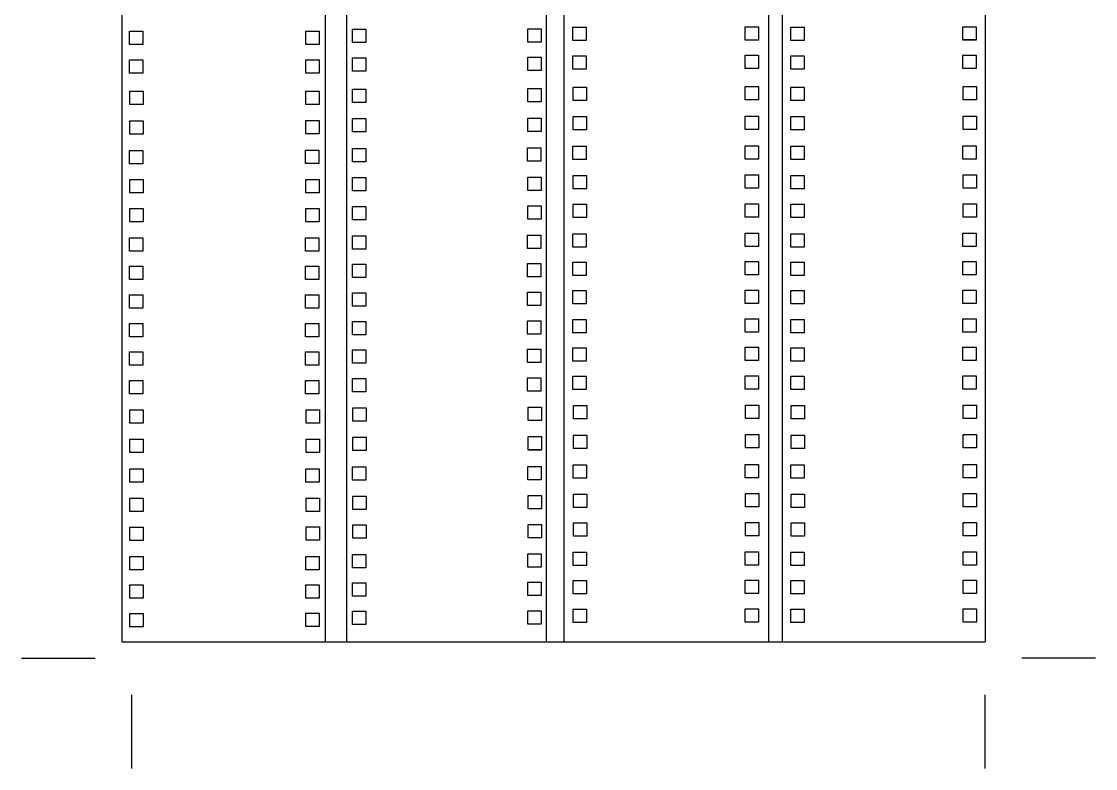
# Model space of a CAD drawing. Header units: millimetres. Extents: x 12 to 198, y -276 to -21.
# Drawn here: x 12.5 to 197.8, y -276.4 to -147.5 of the extents above; entities that cross this region are included whole.
import ezdxf

# ---------------------------------------------------------------- set-up
doc = ezdxf.new("R2010")
doc.units = ezdxf.units.MM

msp = doc.modelspace()

# ---------------------------------------------------------------- linework, layer by layer
at = {"color": 7, "linetype": 'Continuous'}
for p, q in [((29.79, -38.01), (29.79, -254.53)), ((64.9, -38.01), (64.9, -254.53)), ((68.54, -38.01), (68.54, -254.53)), ((103.01, -38.01), (103.01, -254.53)), ((106.06, -38.01), (106.06, -254.53)), ((141.33, -38.01), (141.33, -254.53)), ((143.69, -38.01), (143.69, -254.53)), ((178.71, -38.01), (178.71, -254.53)), ((31.14, -151.53), (31.14, -149.23)), ((31.14, -149.23), (33.44, -149.23)), ((31.14, -151.53), (31.14, -149.23)), ((31.14, -149.23), (33.44, -149.23)), ((33.44, -149.23), (33.44, -151.53)), ((33.44, -149.23), (33.44, -151.53)), ((61.53, -151.52), (61.53, -149.22)), ((61.53, -149.22), (63.83, -149.22)), ((61.53, -151.52), (61.53, -149.22)), ((61.53, -149.22), (63.83, -149.22)), ((63.83, -149.22), (63.83, -151.52)), ((63.83, -149.22), (63.83, -151.52)), ((69.59, -151.18), (69.59, -148.88)), ((69.59, -148.88), (71.89, -148.88)), ((69.59, -151.18), (69.59, -148.88)), ((69.59, -148.88), (71.89, -148.88)), ((71.89, -148.88), (71.89, -151.18)), ((71.89, -148.88), (71.89, -151.18)), ((99.82, -151.09), (99.82, -148.79)), ((99.82, -148.79), (102.12, -148.79)), ((99.82, -151.09), (99.82, -148.79)), ((99.82, -148.79), (102.12, -148.79)), ((102.12, -148.79), (102.12, -151.09)), ((102.12, -148.79), (102.12, -151.09)), ((107.62, -150.81), (107.62, -148.51)), ((107.62, -148.51), (109.92, -148.51)), ((107.62, -150.81), (107.62, -148.51)), ((107.62, -148.51), (109.92, -148.51)), ((109.92, -148.51), (109.92, -150.81)), ((109.92, -148.51), (109.92, -150.81)), ((137.33, -150.74), (137.33, -148.44)), ((137.33, -148.44), (139.63, -148.44)), ((137.33, -150.74), (137.33, -148.44)), ((137.33, -148.44), (139.63, -148.44)), ((139.63, -148.44), (139.63, -150.74)), ((139.63, -148.44), (139.63, -150.74)), ((145.21, -150.81), (145.21, -148.51)), ((145.21, -148.51), (147.51, -148.51)), ((145.21, -150.81), (145.21, -148.51)), ((145.21, -148.51), (147.51, -148.51)), ((147.51, -148.51), (147.51, -150.81)), ((147.51, -148.51), (147.51, -150.81)), ((174.89, -150.74), (174.89, -148.44)), ((174.89, -148.44), (177.19, -148.44)), ((174.89, -150.73), (174.89, -148.44)), ((174.89, -148.44), (177.19, -148.44)), ((177.19, -148.44), (177.19, -150.74)), ((177.19, -148.44), (177.19, -150.73)), ((33.44, -151.53), (31.14, -151.53)), ((33.44, -151.53), (31.14, -151.53)), ((63.83, -151.52), (61.53, -151.52)), ((63.83, -151.52), (61.53, -151.52)), ((71.89, -151.18), (69.59, -151.18)), ((71.89, -151.18), (69.59, -151.18)), ((102.12, -151.09), (99.82, -151.09)), ((102.12, -151.09), (99.82, -151.09)), ((109.92, -150.81), (107.62, -150.81)), ((109.92, -150.81), (107.62, -150.81)), ((139.63, -150.74), (137.33, -150.74)), ((139.63, -150.74), (137.33, -150.74)), ((147.51, -150.81), (145.21, -150.81)), ((147.51, -150.81), (145.21, -150.81)), ((177.19, -150.73), (174.89, -150.73)), ((177.19, -150.74), (174.89, -150.74)), ((99.82, -156.02), (99.82, -153.72)), ((99.82, -153.72), (102.12, -153.72)), ((99.82, -156.02), (99.82, -153.72)), ((99.82, -153.72), (102.12, -153.72)), ((102.12, -153.72), (102.12, -156.02)), ((102.12, -153.72), (102.12, -156.02)), ((107.62, -155.74), (107.62, -153.44)), ((107.62, -153.44), (109.92, -153.44)), ((107.62, -155.74), (107.62, -153.44)), ((107.62, -153.44), (109.92, -153.44)), ((109.92, -153.44), (109.92, -155.74)), ((109.92, -153.44), (109.92, -155.74)), ((137.33, -155.66), (137.33, -153.36)), ((137.33, -153.36), (139.63, -153.36)), ((137.33, -155.66), (137.33, -153.36)), ((137.33, -153.36), (139.63, -153.36)), ((139.63, -153.36), (139.63, -155.66)), ((139.63, -153.36), (139.63, -155.66)), ((145.21, -155.74), (145.21, -153.44)), ((145.21, -153.44), (147.51, -153.44)), ((145.21, -155.74), (145.21, -153.44)), ((145.21, -153.44), (147.51, -153.44)), ((147.51, -153.44), (147.51, -155.74)), ((147.51, -153.44), (147.51, -155.74)), ((174.89, -155.66), (174.89, -153.36)), ((174.89, -153.36), (177.19, -153.36)), ((174.89, -155.66), (174.89, -153.36)), ((174.89, -153.36), (177.19, -153.36)), ((177.19, -153.36), (177.19, -155.66)), ((177.19, -153.36), (177.19, -155.66)), ((31.14, -156.46), (31.14, -154.16)), ((31.14, -154.16), (33.44, -154.16)), ((31.14, -156.46), (31.14, -154.16)), ((31.14, -154.16), (33.44, -154.16)), ((33.44, -154.16), (33.44, -156.46)), ((33.44, -154.16), (33.44, -156.46)), ((61.53, -156.44), (61.53, -154.14)), ((61.53, -154.14), (63.83, -154.14)), ((61.53, -156.44), (61.53, -154.14)), ((61.53, -154.14), (63.83, -154.14)), ((63.83, -154.14), (63.83, -156.44)), ((63.83, -154.14), (63.83, -156.44)), ((69.59, -156.11), (69.59, -153.81)), ((69.59, -153.81), (71.89, -153.81)), ((69.59, -156.11), (69.59, -153.81)), ((69.59, -153.81), (71.89, -153.81)), ((71.89, -153.81), (71.89, -156.11)), ((71.89, -153.81), (71.89, -156.11)), ((33.44, -156.46), (31.14, -156.46)), ((33.44, -156.46), (31.14, -156.46)), ((63.83, -156.44), (61.53, -156.44)), ((63.83, -156.44), (61.53, -156.44)), ((71.89, -156.11), (69.59, -156.11)), ((71.89, -156.11), (69.59, -156.11)), ((102.12, -156.02), (99.82, -156.02)), ((102.12, -156.02), (99.82, -156.02)), ((109.92, -155.74), (107.62, -155.74)), ((109.92, -155.74), (107.62, -155.74)), ((139.63, -155.66), (137.33, -155.66)), ((139.63, -155.66), (137.33, -155.66)), ((147.51, -155.74), (145.21, -155.74)), ((147.51, -155.74), (145.21, -155.74)), ((177.19, -155.66), (174.89, -155.66)), ((177.19, -155.66), (174.89, -155.66)), ((69.62, -161.51), (69.62, -159.21)), ((69.62, -159.21), (71.92, -159.21)), ((69.62, -161.51), (69.62, -159.21)), ((69.62, -159.21), (71.92, -159.21)), ((71.92, -159.21), (71.92, -161.51)), ((71.92, -159.21), (71.92, -161.51)), ((99.84, -161.42), (99.84, -159.12)), ((99.84, -159.12), (102.14, -159.12)), ((99.84, -161.42), (99.84, -159.12)), ((99.84, -159.12), (102.14, -159.12)), ((102.14, -159.12), (102.14, -161.42)), ((102.14, -159.12), (102.14, -161.42)), ((107.65, -161.15), (107.65, -158.85)), ((107.65, -158.85), (109.95, -158.85)), ((107.65, -161.15), (107.65, -158.85)), ((107.65, -158.85), (109.95, -158.85)), ((109.95, -158.85), (109.95, -161.15)), ((109.95, -158.85), (109.95, -161.15)), ((137.35, -161.07), (137.35, -158.77)), ((137.35, -158.77), (139.65, -158.77)), ((137.35, -161.07), (137.35, -158.77)), ((137.35, -158.77), (139.65, -158.77)), ((139.65, -158.77), (139.65, -161.07)), ((139.65, -158.77), (139.65, -161.07)), ((145.23, -161.15), (145.23, -158.85)), ((145.23, -158.85), (147.53, -158.85)), ((145.23, -161.15), (145.23, -158.85)), ((145.23, -158.85), (147.53, -158.85)), ((147.53, -158.85), (147.53, -161.15)), ((147.53, -158.85), (147.53, -161.15)), ((174.91, -161.07), (174.91, -158.77)), ((174.91, -158.77), (177.21, -158.77)), ((174.91, -161.07), (174.91, -158.77)), ((174.91, -158.77), (177.21, -158.77)), ((177.21, -158.77), (177.21, -161.07)), ((177.21, -158.77), (177.21, -161.07)), ((31.16, -161.87), (31.16, -159.57)), ((31.16, -159.57), (33.46, -159.57)), ((31.16, -161.87), (31.16, -159.57)), ((31.16, -159.57), (33.47, -159.57)), ((33.46, -159.57), (33.46, -161.87)), ((33.47, -159.57), (33.47, -161.87)), ((61.55, -161.85), (61.55, -159.55)), ((61.55, -159.55), (63.85, -159.55)), ((61.55, -161.85), (61.55, -159.55)), ((61.55, -159.55), (63.85, -159.55)), ((63.85, -159.55), (63.85, -161.85)), ((63.85, -159.55), (63.85, -161.85)), ((109.95, -161.15), (107.65, -161.15)), ((109.95, -161.15), (107.65, -161.15)), ((139.65, -161.07), (137.35, -161.07)), ((139.65, -161.07), (137.35, -161.07)), ((147.53, -161.15), (145.23, -161.15)), ((147.53, -161.15), (145.23, -161.15)), ((177.21, -161.07), (174.91, -161.07)), ((177.21, -161.07), (174.91, -161.07)), ((33.46, -161.87), (31.16, -161.87)), ((33.47, -161.87), (31.16, -161.87)), ((63.85, -161.85), (61.55, -161.85)), ((63.85, -161.85), (61.55, -161.85)), ((71.92, -161.51), (69.62, -161.51)), ((71.92, -161.51), (69.62, -161.51)), ((102.14, -161.42), (99.84, -161.42)), ((102.14, -161.42), (99.84, -161.42)), ((31.16, -166.95), (31.16, -164.65)), ((31.16, -164.65), (33.46, -164.65)), ((31.16, -166.95), (31.16, -164.65)), ((31.16, -164.65), (33.47, -164.65)), ((33.46, -164.65), (33.46, -166.95)), ((33.47, -164.65), (33.47, -166.95)), ((61.55, -166.93), (61.55, -164.63)), ((61.55, -164.63), (63.85, -164.63)), ((61.55, -166.93), (61.55, -164.63)), ((61.55, -164.63), (63.85, -164.63)), ((63.85, -164.63), (63.85, -166.93)), ((63.85, -164.63), (63.85, -166.93)), ((69.62, -166.59), (69.62, -164.29)), ((69.62, -164.29), (71.92, -164.29)), ((69.62, -166.59), (69.62, -164.29)), ((69.62, -164.29), (71.92, -164.29)), ((71.92, -164.29), (71.92, -166.59)), ((71.92, -164.29), (71.92, -166.59)), ((99.84, -166.5), (99.84, -164.2)), ((99.84, -164.2), (102.14, -164.2)), ((99.84, -166.5), (99.84, -164.2)), ((99.84, -164.2), (102.14, -164.2)), ((102.14, -164.2), (102.14, -166.5)), ((102.14, -164.2), (102.14, -166.5)), ((107.65, -166.22), (107.65, -163.92)), ((107.65, -163.92), (109.95, -163.92)), ((107.65, -166.22), (107.65, -163.92)), ((107.65, -163.92), (109.95, -163.92)), ((109.95, -163.92), (109.95, -166.22)), ((109.95, -163.92), (109.95, -166.22)), ((137.35, -166.15), (137.35, -163.85)), ((137.35, -163.85), (139.65, -163.85)), ((137.35, -166.15), (137.35, -163.85)), ((137.35, -163.85), (139.65, -163.85)), ((139.65, -163.85), (139.65, -166.15)), ((139.65, -163.85), (139.65, -166.15)), ((145.23, -166.22), (145.23, -163.92)), ((145.23, -163.92), (147.53, -163.92)), ((145.23, -166.22), (145.23, -163.92)), ((145.23, -163.92), (147.53, -163.92)), ((147.53, -163.92), (147.53, -166.22)), ((147.53, -163.92), (147.53, -166.22)), ((174.91, -166.15), (174.91, -163.85)), ((174.91, -163.85), (177.21, -163.85)), ((174.91, -166.15), (174.91, -163.85)), ((174.91, -163.85), (177.21, -163.85)), ((177.21, -163.85), (177.21, -166.15)), ((177.21, -163.85), (177.21, -166.15)), ((71.92, -166.59), (69.62, -166.59)), ((71.92, -166.59), (69.62, -166.59)), ((102.14, -166.5), (99.84, -166.5)), ((102.14, -166.5), (99.84, -166.5)), ((109.95, -166.22), (107.65, -166.22)), ((109.95, -166.22), (107.65, -166.22)), ((139.65, -166.15), (137.35, -166.15)), ((139.65, -166.15), (137.35, -166.15)), ((147.53, -166.22), (145.23, -166.22)), ((147.53, -166.22), (145.23, -166.22)), ((177.21, -166.15), (174.91, -166.15)), ((177.21, -166.15), (174.91, -166.15)), ((33.46, -166.95), (31.16, -166.95)), ((33.47, -166.95), (31.16, -166.95)), ((63.85, -166.93), (61.55, -166.93)), ((63.85, -166.93), (61.55, -166.93)), ((31.12, -172.07), (31.12, -169.77)), ((31.12, -169.77), (33.42, -169.77)), ((31.12, -172.07), (31.12, -169.77)), ((31.12, -169.77), (33.42, -169.77)), ((33.42, -169.77), (33.42, -172.07)), ((33.42, -169.77), (33.42, -172.07)), ((61.5, -172.05), (61.5, -169.75)), ((61.5, -169.75), (63.8, -169.75)), ((61.5, -172.05), (61.5, -169.75)), ((61.5, -169.75), (63.8, -169.75)), ((63.8, -169.75), (63.8, -172.05)), ((63.8, -169.75), (63.8, -172.05)), ((69.57, -171.72), (69.57, -169.42)), ((69.57, -169.42), (71.87, -169.42)), ((69.57, -171.72), (69.57, -169.42)), ((69.57, -169.42), (71.87, -169.42)), ((71.87, -169.42), (71.87, -171.72)), ((71.87, -169.42), (71.87, -171.72)), ((99.79, -171.63), (99.79, -169.33)), ((99.79, -169.33), (102.09, -169.33)), ((99.79, -171.63), (99.79, -169.33)), ((99.79, -169.33), (102.09, -169.33)), ((102.09, -169.33), (102.09, -171.63)), ((102.09, -169.33), (102.09, -171.63)), ((107.6, -171.35), (107.6, -169.05)), ((107.6, -169.05), (109.9, -169.05)), ((107.6, -171.35), (107.6, -169.05)), ((107.6, -169.05), (109.9, -169.05)), ((109.9, -169.05), (109.9, -171.35)), ((109.9, -169.05), (109.9, -171.35)), ((137.3, -171.27), (137.3, -168.98)), ((137.3, -168.98), (139.6, -168.98)), ((137.3, -171.28), (137.3, -168.98)), ((137.3, -168.98), (139.61, -168.98)), ((139.6, -168.98), (139.6, -171.27)), ((139.61, -168.98), (139.61, -171.28)), ((145.18, -171.35), (145.18, -169.05)), ((145.18, -169.05), (147.48, -169.05)), ((145.18, -171.35), (145.18, -169.05)), ((145.18, -169.05), (147.48, -169.05)), ((147.48, -169.05), (147.48, -171.35)), ((147.48, -169.05), (147.48, -171.35)), ((174.86, -171.27), (174.86, -168.98)), ((174.86, -168.98), (177.16, -168.98)), ((174.86, -171.27), (174.86, -168.98)), ((174.86, -168.98), (177.16, -168.98)), ((177.16, -168.98), (177.16, -171.27)), ((177.16, -168.98), (177.16, -171.27)), ((33.42, -172.07), (31.12, -172.07)), ((33.42, -172.07), (31.12, -172.07)), ((63.8, -172.05), (61.5, -172.05)), ((63.8, -172.05), (61.5, -172.05)), ((71.87, -171.72), (69.57, -171.72)), ((71.87, -171.72), (69.57, -171.72)), ((102.09, -171.63), (99.79, -171.63)), ((102.09, -171.63), (99.79, -171.63)), ((109.9, -171.35), (107.6, -171.35)), ((109.9, -171.35), (107.6, -171.35)), ((139.6, -171.27), (137.3, -171.27)), ((139.61, -171.28), (137.3, -171.28)), ((147.48, -171.35), (145.18, -171.35)), ((147.48, -171.35), (145.18, -171.35)), ((177.16, -171.27), (174.86, -171.27)), ((177.16, -171.27), (174.86, -171.27)), ((107.65, -176.39), (107.65, -174.09)), ((107.65, -174.09), (109.95, -174.09)), ((107.65, -176.39), (107.65, -174.09)), ((107.65, -174.09), (109.95, -174.09)), ((109.95, -174.09), (109.95, -176.39)), ((109.95, -174.09), (109.95, -176.39)), ((137.35, -176.31), (137.35, -174.01)), ((137.35, -174.01), (139.65, -174.01)), ((137.35, -176.31), (137.35, -174.01)), ((137.35, -174.01), (139.65, -174.01)), ((139.65, -174.01), (139.65, -176.31)), ((139.65, -174.01), (139.65, -176.31)), ((145.23, -176.39), (145.23, -174.09)), ((145.23, -174.09), (147.53, -174.09)), ((145.23, -176.39), (145.23, -174.09)), ((145.23, -174.09), (147.53, -174.09)), ((147.53, -174.09), (147.53, -176.39)), ((147.53, -174.09), (147.53, -176.39)), ((174.91, -176.31), (174.91, -174.01)), ((174.91, -174.01), (177.21, -174.01)), ((174.91, -176.31), (174.91, -174.01)), ((174.91, -174.01), (177.21, -174.01)), ((177.21, -174.01), (177.21, -176.31)), ((177.21, -174.01), (177.21, -176.31)), ((31.16, -177.11), (31.16, -174.81)), ((31.16, -174.81), (33.46, -174.81)), ((31.16, -177.11), (31.16, -174.81)), ((31.16, -174.81), (33.47, -174.81)), ((33.46, -174.81), (33.46, -177.11)), ((33.47, -174.81), (33.47, -177.11)), ((61.55, -177.09), (61.55, -174.79)), ((61.55, -174.79), (63.85, -174.79)), ((61.55, -177.09), (61.55, -174.79)), ((61.55, -174.79), (63.85, -174.79)), ((63.85, -174.79), (63.85, -177.09)), ((63.85, -174.79), (63.85, -177.09)), ((69.62, -176.76), (69.62, -174.46)), ((69.62, -174.46), (71.92, -174.46)), ((69.62, -176.76), (69.62, -174.46)), ((69.62, -174.46), (71.92, -174.46)), ((71.92, -174.46), (71.92, -176.76)), ((71.92, -174.46), (71.92, -176.76)), ((99.84, -176.67), (99.84, -174.37)), ((99.84, -174.37), (102.14, -174.37)), ((99.84, -176.67), (99.84, -174.37)), ((99.84, -174.37), (102.14, -174.37)), ((102.14, -174.37), (102.14, -176.67)), ((102.14, -174.37), (102.14, -176.67)), ((33.46, -177.11), (31.16, -177.11)), ((33.47, -177.11), (31.16, -177.11)), ((63.85, -177.09), (61.55, -177.09)), ((63.85, -177.09), (61.55, -177.09)), ((71.92, -176.76), (69.62, -176.76)), ((71.92, -176.76), (69.62, -176.76)), ((102.14, -176.67), (99.84, -176.67)), ((102.14, -176.67), (99.84, -176.67)), ((109.95, -176.39), (107.65, -176.39)), ((109.95, -176.39), (107.65, -176.39)), ((139.65, -176.31), (137.35, -176.31)), ((139.65, -176.31), (137.35, -176.31)), ((147.53, -176.39), (145.23, -176.39)), ((147.53, -176.39), (145.23, -176.39)), ((177.21, -176.31), (174.91, -176.31)), ((177.21, -176.31), (174.91, -176.31)), ((69.62, -181.73), (69.62, -179.43)), ((69.62, -179.43), (71.92, -179.43)), ((69.62, -181.73), (69.62, -179.43)), ((69.62, -179.43), (71.92, -179.43)), ((71.92, -179.43), (71.92, -181.73)), ((71.92, -179.43), (71.92, -181.73)), ((99.84, -181.64), (99.84, -179.34)), ((99.84, -179.34), (102.14, -179.34)), ((99.84, -181.64), (99.84, -179.34)), ((99.84, -179.34), (102.14, -179.34)), ((102.14, -179.34), (102.14, -181.64)), ((102.14, -179.34), (102.14, -181.64)), ((107.65, -181.36), (107.65, -179.06)), ((107.65, -179.06), (109.95, -179.06)), ((107.65, -181.36), (107.65, -179.06)), ((107.65, -179.06), (109.95, -179.06)), ((109.95, -179.06), (109.95, -181.36)), ((109.95, -179.06), (109.95, -181.36)), ((137.35, -181.29), (137.35, -178.99)), ((137.35, -178.99), (139.65, -178.99)), ((137.35, -181.29), (137.35, -178.99)), ((137.35, -178.99), (139.65, -178.99)), ((139.65, -178.99), (139.65, -181.29)), ((139.65, -178.99), (139.65, -181.29)), ((145.23, -181.36), (145.23, -179.06)), ((145.23, -179.06), (147.53, -179.06)), ((145.23, -181.36), (145.23, -179.06)), ((145.23, -179.06), (147.53, -179.06)), ((147.53, -179.06), (147.53, -181.36)), ((147.53, -179.06), (147.53, -181.36)), ((174.91, -181.29), (174.91, -178.99)), ((174.91, -178.99), (177.21, -178.99)), ((174.91, -181.29), (174.91, -178.99)), ((174.91, -178.99), (177.21, -178.99)), ((177.21, -178.99), (177.21, -181.29)), ((177.21, -178.99), (177.21, -181.29)), ((31.16, -182.08), (31.16, -179.78)), ((31.16, -179.78), (33.46, -179.78)), ((31.16, -182.08), (31.16, -179.79)), ((31.16, -179.79), (33.47, -179.79)), ((33.46, -179.78), (33.46, -182.08)), ((33.47, -179.79), (33.47, -182.08)), ((61.55, -182.07), (61.55, -179.77)), ((61.55, -179.77), (63.85, -179.77)), ((61.55, -182.07), (61.55, -179.77)), ((61.55, -179.77), (63.85, -179.77)), ((63.85, -179.77), (63.85, -182.07)), ((63.85, -179.77), (63.85, -182.07)), ((109.95, -181.36), (107.65, -181.36)), ((109.95, -181.36), (107.65, -181.36)), ((139.65, -181.29), (137.35, -181.29)), ((139.65, -181.29), (137.35, -181.29)), ((147.53, -181.36), (145.23, -181.36)), ((147.53, -181.36), (145.23, -181.36)), ((177.21, -181.29), (174.91, -181.29)), ((177.21, -181.29), (174.91, -181.29)), ((33.46, -182.08), (31.16, -182.08)), ((33.47, -182.08), (31.16, -182.08)), ((63.85, -182.07), (61.55, -182.07)), ((63.85, -182.07), (61.55, -182.07)), ((71.92, -181.73), (69.62, -181.73)), ((71.92, -181.73), (69.62, -181.73)), ((102.14, -181.64), (99.84, -181.64)), ((102.14, -181.64), (99.84, -181.64)), ((31.12, -187.16), (31.12, -184.86)), ((31.12, -184.86), (33.42, -184.86)), ((31.12, -187.16), (31.12, -184.86)), ((31.12, -184.86), (33.42, -184.86)), ((33.42, -184.86), (33.42, -187.16)), ((33.42, -184.86), (33.42, -187.16)), ((61.5, -187.14), (61.5, -184.84)), ((61.5, -184.84), (63.8, -184.84)), ((61.5, -187.14), (61.5, -184.84)), ((61.5, -184.84), (63.8, -184.84)), ((63.8, -184.84), (63.8, -187.14)), ((63.8, -184.84), (63.8, -187.14)), ((69.57, -186.81), (69.57, -184.51)), ((69.57, -184.51), (71.87, -184.51)), ((69.57, -186.81), (69.57, -184.51)), ((69.57, -184.51), (71.87, -184.51)), ((71.87, -184.51), (71.87, -186.81)), ((71.87, -184.51), (71.87, -186.81)), ((99.79, -186.71), (99.79, -184.41)), ((99.79, -184.41), (102.09, -184.41)), ((99.79, -186.71), (99.79, -184.41)), ((99.79, -184.41), (102.09, -184.41)), ((102.09, -184.41), (102.09, -186.71)), ((102.09, -184.41), (102.09, -186.71)), ((107.6, -186.44), (107.6, -184.14)), ((107.6, -184.14), (109.9, -184.14)), ((107.6, -186.44), (107.6, -184.14)), ((107.6, -184.14), (109.9, -184.14)), ((109.9, -184.14), (109.9, -186.44)), ((109.9, -184.14), (109.9, -186.44)), ((137.3, -186.36), (137.3, -184.06)), ((137.3, -184.06), (139.6, -184.06)), ((137.3, -186.36), (137.3, -184.06)), ((137.3, -184.06), (139.6, -184.06)), ((139.6, -184.06), (139.6, -186.36)), ((139.6, -184.06), (139.6, -186.36)), ((145.18, -186.44), (145.18, -184.14)), ((145.18, -184.14), (147.48, -184.14)), ((145.18, -186.44), (145.18, -184.14)), ((145.18, -184.14), (147.48, -184.14)), ((147.48, -184.14), (147.48, -186.44)), ((147.48, -184.14), (147.48, -186.44)), ((174.86, -186.36), (174.86, -184.06)), ((174.86, -184.06), (177.16, -184.06)), ((174.86, -186.36), (174.86, -184.06)), ((174.86, -184.06), (177.16, -184.06)), ((177.16, -184.06), (177.16, -186.36)), ((177.16, -184.06), (177.16, -186.36)), ((71.87, -186.81), (69.57, -186.81)), ((71.87, -186.81), (69.57, -186.81)), ((102.09, -186.71), (99.79, -186.71)), ((102.09, -186.71), (99.79, -186.71)), ((109.9, -186.44), (107.6, -186.44)), ((109.9, -186.44), (107.6, -186.44)), ((139.6, -186.36), (137.3, -186.36)), ((139.6, -186.36), (137.3, -186.36)), ((147.48, -186.44), (145.18, -186.44)), ((147.48, -186.44), (145.18, -186.44)), ((177.16, -186.36), (174.86, -186.36)), ((177.16, -186.36), (174.86, -186.36)), ((33.42, -187.16), (31.12, -187.16)), ((33.42, -187.16), (31.12, -187.16)), ((63.8, -187.14), (61.5, -187.14)), ((63.8, -187.14), (61.5, -187.14)), ((137.3, -191.25), (137.3, -188.95)), ((137.3, -188.95), (139.6, -188.95)), ((137.3, -191.25), (137.3, -188.95)), ((137.3, -188.95), (139.61, -188.95)), ((139.6, -188.95), (139.6, -191.25)), ((139.61, -188.95), (139.61, -191.25)), ((174.86, -191.25), (174.86, -188.95)), ((174.86, -188.95), (177.16, -188.95)), ((174.86, -191.25), (174.86, -188.95)), ((174.86, -188.95), (177.16, -188.95)), ((177.16, -188.95), (177.16, -191.25)), ((177.16, -188.95), (177.16, -191.25)), ((31.12, -192.05), (31.12, -189.75)), ((31.12, -189.75), (33.42, -189.75)), ((31.12, -192.05), (31.12, -189.75)), ((31.12, -189.75), (33.42, -189.75)), ((33.42, -189.75), (33.42, -192.05)), ((33.42, -189.75), (33.42, -192.05)), ((61.5, -192.03), (61.5, -189.73)), ((61.5, -189.73), (63.8, -189.73)), ((61.5, -192.03), (61.5, -189.73)), ((61.5, -189.73), (63.8, -189.73)), ((63.8, -189.73), (63.8, -192.03)), ((63.8, -189.73), (63.8, -192.03)), ((69.57, -191.69), (69.57, -189.39)), ((69.57, -189.39), (71.87, -189.39)), ((69.57, -191.69), (69.57, -189.39)), ((69.57, -189.39), (71.87, -189.39)), ((71.87, -189.39), (71.87, -191.69)), ((71.87, -189.39), (71.87, -191.69)), ((99.79, -191.6), (99.79, -189.3)), ((99.79, -189.3), (102.09, -189.3)), ((99.79, -191.6), (99.79, -189.3)), ((99.79, -189.3), (102.09, -189.3)), ((102.09, -189.3), (102.09, -191.6)), ((102.09, -189.3), (102.09, -191.6)), ((107.6, -191.33), (107.6, -189.03)), ((107.6, -189.03), (109.9, -189.03)), ((107.6, -191.33), (107.6, -189.03)), ((107.6, -189.03), (109.9, -189.03)), ((109.9, -189.03), (109.9, -191.33)), ((109.9, -189.03), (109.9, -191.33)), ((145.18, -191.33), (145.18, -189.03)), ((145.18, -189.03), (147.48, -189.03)), ((145.18, -191.33), (145.18, -189.03)), ((145.18, -189.03), (147.48, -189.03)), ((147.48, -189.03), (147.48, -191.33)), ((147.48, -189.03), (147.48, -191.33)), ((33.42, -192.05), (31.12, -192.05)), ((33.42, -192.05), (31.12, -192.05)), ((63.8, -192.03), (61.5, -192.03)), ((63.8, -192.03), (61.5, -192.03)), ((71.87, -191.69), (69.57, -191.69)), ((71.87, -191.69), (69.57, -191.69)), ((102.09, -191.6), (99.79, -191.6)), ((102.09, -191.6), (99.79, -191.6)), ((109.9, -191.33), (107.6, -191.33)), ((109.9, -191.33), (107.6, -191.33)), ((139.6, -191.25), (137.3, -191.25)), ((139.61, -191.25), (137.3, -191.25)), ((147.48, -191.33), (145.18, -191.33)), ((147.48, -191.33), (145.18, -191.33)), ((177.16, -191.25), (174.86, -191.25)), ((177.16, -191.25), (174.86, -191.25)), ((69.57, -196.62), (69.57, -194.32)), ((69.57, -194.32), (71.87, -194.32)), ((69.57, -196.62), (69.57, -194.32)), ((69.57, -194.32), (71.87, -194.32)), ((71.87, -194.32), (71.87, -196.62)), ((71.87, -194.32), (71.87, -196.62)), ((99.79, -196.53), (99.79, -194.23)), ((99.79, -194.23), (102.09, -194.23)), ((99.79, -196.53), (99.79, -194.23)), ((99.79, -194.23), (102.09, -194.23)), ((102.09, -194.23), (102.09, -196.53)), ((102.09, -194.23), (102.09, -196.53)), ((107.6, -196.25), (107.6, -193.95)), ((107.6, -193.95), (109.9, -193.95)), ((107.6, -196.25), (107.6, -193.95)), ((107.6, -193.95), (109.9, -193.95)), ((109.9, -193.95), (109.9, -196.25)), ((109.9, -193.95), (109.9, -196.25)), ((137.3, -196.18), (137.3, -193.88)), ((137.3, -193.88), (139.6, -193.88)), ((137.3, -196.18), (137.3, -193.88)), ((137.3, -193.88), (139.61, -193.88)), ((139.6, -193.88), (139.6, -196.18)), ((139.61, -193.88), (139.61, -196.18)), ((145.18, -196.25), (145.18, -193.95)), ((145.18, -193.95), (147.48, -193.95)), ((145.18, -196.25), (145.18, -193.95)), ((145.18, -193.95), (147.48, -193.95)), ((147.48, -193.95), (147.48, -196.25)), ((147.48, -193.95), (147.48, -196.25)), ((174.86, -196.18), (174.86, -193.88)), ((174.86, -193.88), (177.16, -193.88)), ((174.86, -196.18), (174.86, -193.88)), ((174.86, -193.88), (177.16, -193.88)), ((177.16, -193.88), (177.16, -196.18)), ((177.16, -193.88), (177.16, -196.18)), ((31.12, -196.97), (31.12, -194.67)), ((31.12, -194.67), (33.42, -194.67)), ((31.12, -196.97), (31.12, -194.67)), ((31.12, -194.67), (33.42, -194.67)), ((33.42, -194.67), (33.42, -196.97)), ((33.42, -194.67), (33.42, -196.97)), ((61.5, -196.96), (61.5, -194.66)), ((61.5, -194.66), (63.8, -194.66)), ((61.5, -196.96), (61.5, -194.66)), ((61.5, -194.66), (63.8, -194.66)), ((63.8, -194.66), (63.8, -196.96)), ((63.8, -194.66), (63.8, -196.96)), ((109.9, -196.25), (107.6, -196.25)), ((109.9, -196.25), (107.6, -196.25)), ((139.6, -196.18), (137.3, -196.18)), ((139.61, -196.18), (137.3, -196.18)), ((147.48, -196.25), (145.18, -196.25)), ((147.48, -196.25), (145.18, -196.25)), ((177.16, -196.18), (174.86, -196.18)), ((177.16, -196.18), (174.86, -196.18)), ((33.42, -196.97), (31.12, -196.97)), ((33.42, -196.97), (31.12, -196.97)), ((63.8, -196.96), (61.5, -196.96)), ((63.8, -196.96), (61.5, -196.96)), ((71.87, -196.62), (69.57, -196.62)), ((71.87, -196.62), (69.57, -196.62)), ((102.09, -196.53), (99.79, -196.53)), ((102.09, -196.53), (99.79, -196.53)), ((31.12, -201.93), (31.12, -199.63)), ((31.12, -199.63), (33.42, -199.63)), ((31.12, -201.93), (31.12, -199.63)), ((31.12, -199.63), (33.42, -199.63)), ((33.42, -199.63), (33.42, -201.93)), ((33.42, -199.63), (33.42, -201.93)), ((61.51, -201.91), (61.51, -199.61)), ((61.51, -199.61), (63.81, -199.61)), ((61.51, -201.91), (61.51, -199.61)), ((61.51, -199.61), (63.81, -199.61)), ((63.81, -199.61), (63.81, -201.91)), ((63.81, -199.61), (63.81, -201.91)), ((69.58, -201.58), (69.58, -199.28)), ((69.58, -199.28), (71.88, -199.28)), ((69.58, -201.58), (69.58, -199.28)), ((69.58, -199.28), (71.88, -199.28)), ((71.88, -199.28), (71.88, -201.58)), ((71.88, -199.28), (71.88, -201.58)), ((99.8, -201.49), (99.8, -199.19)), ((99.8, -199.19), (102.1, -199.19)), ((99.8, -201.49), (99.8, -199.19)), ((99.8, -199.19), (102.1, -199.19)), ((102.1, -199.19), (102.1, -201.49)), ((102.1, -199.19), (102.1, -201.49)), ((107.6, -201.21), (107.6, -198.91)), ((107.6, -198.91), (109.91, -198.91)), ((107.61, -201.21), (107.61, -198.91)), ((107.61, -198.91), (109.91, -198.91)), ((109.91, -198.91), (109.91, -201.21)), ((109.91, -198.91), (109.91, -201.21)), ((137.31, -201.13), (137.31, -198.83)), ((137.31, -198.83), (139.61, -198.83)), ((137.31, -201.13), (137.31, -198.83)), ((137.31, -198.83), (139.61, -198.83)), ((139.61, -198.83), (139.61, -201.13)), ((139.61, -198.83), (139.61, -201.13)), ((145.19, -201.21), (145.19, -198.91)), ((145.19, -198.91), (147.49, -198.91)), ((145.19, -201.21), (145.19, -198.91)), ((145.19, -198.91), (147.49, -198.91)), ((147.49, -198.91), (147.49, -201.21)), ((147.49, -198.91), (147.49, -201.21)), ((174.87, -201.13), (174.87, -198.83)), ((174.87, -198.83), (177.17, -198.83)), ((174.87, -201.13), (174.87, -198.83)), ((174.87, -198.83), (177.17, -198.83)), ((177.17, -198.83), (177.17, -201.13)), ((177.17, -198.83), (177.17, -201.13)), ((63.81, -201.91), (61.51, -201.91)), ((63.81, -201.91), (61.51, -201.91)), ((71.88, -201.58), (69.58, -201.58)), ((71.88, -201.58), (69.58, -201.58)), ((102.1, -201.49), (99.8, -201.49)), ((102.1, -201.49), (99.8, -201.49)), ((109.91, -201.21), (107.6, -201.21)), ((109.91, -201.21), (107.61, -201.21)), ((139.61, -201.13), (137.31, -201.13)), ((139.61, -201.13), (137.31, -201.13)), ((147.49, -201.21), (145.19, -201.21)), ((147.49, -201.21), (145.19, -201.21)), ((177.17, -201.13), (174.87, -201.13)), ((177.17, -201.13), (174.87, -201.13)), ((33.42, -201.93), (31.12, -201.93)), ((33.42, -201.93), (31.12, -201.93)), ((137.31, -206.02), (137.31, -203.72)), ((137.31, -203.72), (139.61, -203.72)), ((137.31, -206.02), (137.31, -203.72)), ((137.31, -203.72), (139.61, -203.72)), ((139.61, -203.72), (139.61, -206.02)), ((139.61, -203.72), (139.61, -206.02)), ((174.87, -206.02), (174.87, -203.72)), ((174.87, -203.72), (177.17, -203.72)), ((174.87, -206.02), (174.87, -203.72)), ((174.87, -203.72), (177.17, -203.72)), ((177.17, -203.72), (177.17, -206.02)), ((177.17, -203.72), (177.17, -206.02)), ((31.12, -206.82), (31.12, -204.52)), ((31.12, -204.52), (33.42, -204.52)), ((31.12, -206.82), (31.12, -204.52)), ((31.12, -204.52), (33.42, -204.52)), ((33.42, -204.52), (33.42, -206.82)), ((33.42, -204.52), (33.42, -206.82)), ((61.51, -206.8), (61.51, -204.5)), ((61.51, -204.5), (63.81, -204.5)), ((61.51, -206.8), (61.51, -204.5)), ((61.51, -204.5), (63.81, -204.5)), ((63.81, -204.5), (63.81, -206.8)), ((63.81, -204.5), (63.81, -206.8)), ((69.58, -206.46), (69.58, -204.16)), ((69.58, -204.16), (71.88, -204.16)), ((69.58, -206.46), (69.58, -204.16)), ((69.58, -204.16), (71.88, -204.16)), ((71.88, -204.16), (71.88, -206.46)), ((71.88, -204.16), (71.88, -206.46)), ((99.8, -206.37), (99.8, -204.07)), ((99.8, -204.07), (102.1, -204.07)), ((99.8, -206.37), (99.8, -204.07)), ((99.8, -204.07), (102.1, -204.07)), ((102.1, -204.07), (102.1, -206.37)), ((102.1, -204.07), (102.1, -206.37)), ((107.61, -206.1), (107.61, -203.8)), ((107.61, -203.8), (109.91, -203.8)), ((107.61, -206.1), (107.61, -203.8)), ((107.61, -203.8), (109.91, -203.8)), ((109.91, -203.8), (109.91, -206.1)), ((109.91, -203.8), (109.91, -206.1)), ((145.19, -206.1), (145.19, -203.8)), ((145.19, -203.8), (147.49, -203.8)), ((145.19, -206.1), (145.19, -203.8)), ((145.19, -203.8), (147.49, -203.8)), ((147.49, -203.8), (147.49, -206.1)), ((147.49, -203.8), (147.49, -206.1)), ((33.42, -206.82), (31.12, -206.82)), ((33.42, -206.82), (31.12, -206.82)), ((63.81, -206.8), (61.51, -206.8)), ((63.81, -206.8), (61.51, -206.8)), ((71.88, -206.46), (69.58, -206.46)), ((71.88, -206.46), (69.58, -206.46)), ((102.1, -206.37), (99.8, -206.37)), ((102.1, -206.37), (99.8, -206.37)), ((109.91, -206.1), (107.61, -206.1)), ((109.91, -206.1), (107.61, -206.1)), ((139.61, -206.02), (137.31, -206.02)), ((139.61, -206.02), (137.31, -206.02)), ((147.49, -206.1), (145.19, -206.1)), ((147.49, -206.1), (145.19, -206.1)), ((177.17, -206.02), (174.87, -206.02)), ((177.17, -206.02), (174.87, -206.02)), ((69.58, -211.39), (69.58, -209.09)), ((69.58, -209.09), (71.88, -209.09)), ((69.58, -211.39), (69.58, -209.09)), ((69.58, -209.09), (71.88, -209.09)), ((71.88, -209.09), (71.88, -211.39)), ((71.88, -209.09), (71.88, -211.39)), ((99.8, -211.3), (99.8, -209)), ((99.8, -209), (102.1, -209)), ((99.8, -211.3), (99.8, -209)), ((99.8, -209), (102.1, -209)), ((102.1, -209), (102.1, -211.3)), ((102.1, -209), (102.1, -211.3)), ((107.61, -211.02), (107.61, -208.72)), ((107.61, -208.72), (109.91, -208.72)), ((107.61, -211.02), (107.61, -208.72)), ((107.61, -208.72), (109.91, -208.72)), ((109.91, -208.72), (109.91, -211.02)), ((109.91, -208.72), (109.91, -211.02)), ((137.31, -210.95), (137.31, -208.65)), ((137.31, -208.65), (139.61, -208.65)), ((137.31, -210.95), (137.31, -208.65)), ((137.31, -208.65), (139.61, -208.65)), ((139.61, -208.65), (139.61, -210.95)), ((139.61, -208.65), (139.61, -210.95)), ((145.19, -211.02), (145.19, -208.72)), ((145.19, -208.72), (147.49, -208.72)), ((145.19, -211.02), (145.19, -208.72)), ((145.19, -208.72), (147.49, -208.72)), ((147.49, -208.72), (147.49, -211.02)), ((147.49, -208.72), (147.49, -211.02)), ((174.87, -210.95), (174.87, -208.65)), ((174.87, -208.65), (177.17, -208.65)), ((174.87, -210.95), (174.87, -208.65)), ((174.87, -208.65), (177.17, -208.65)), ((177.17, -208.65), (177.17, -210.95)), ((177.17, -208.65), (177.17, -210.95)), ((31.12, -211.75), (31.12, -209.45)), ((31.12, -209.45), (33.42, -209.45)), ((31.12, -211.75), (31.12, -209.45)), ((31.12, -209.45), (33.42, -209.45)), ((33.42, -209.45), (33.42, -211.75)), ((33.42, -209.45), (33.42, -211.75)), ((61.51, -211.73), (61.51, -209.43)), ((61.51, -209.43), (63.81, -209.43)), ((61.51, -211.73), (61.51, -209.43)), ((61.51, -209.43), (63.81, -209.43)), ((63.81, -209.43), (63.81, -211.73)), ((63.81, -209.43), (63.81, -211.73)), ((109.91, -211.02), (107.61, -211.02)), ((109.91, -211.02), (107.61, -211.02)), ((139.61, -210.95), (137.31, -210.95)), ((139.61, -210.95), (137.31, -210.95)), ((147.49, -211.02), (145.19, -211.02)), ((147.49, -211.02), (145.19, -211.02)), ((177.17, -210.95), (174.87, -210.95)), ((177.17, -210.95), (174.87, -210.95)), ((33.42, -211.75), (31.12, -211.75)), ((33.42, -211.75), (31.12, -211.75)), ((63.81, -211.73), (61.51, -211.73)), ((63.81, -211.73), (61.51, -211.73)), ((71.88, -211.39), (69.58, -211.39)), ((71.88, -211.39), (69.58, -211.39)), ((102.1, -211.3), (99.8, -211.3)), ((102.1, -211.3), (99.8, -211.3)), ((31.21, -216.81), (31.21, -214.51)), ((31.21, -214.51), (33.51, -214.51)), ((31.21, -216.81), (31.21, -214.51)), ((31.21, -214.51), (33.51, -214.51)), ((33.51, -214.51), (33.51, -216.81)), ((33.51, -214.51), (33.51, -216.81)), ((61.59, -216.79), (61.59, -214.49)), ((61.59, -214.49), (63.89, -214.49)), ((61.59, -216.79), (61.59, -214.49)), ((61.59, -214.49), (63.89, -214.49)), ((63.89, -214.49), (63.89, -216.79)), ((63.89, -214.49), (63.89, -216.79)), ((69.66, -216.46), (69.66, -214.16)), ((69.66, -214.16), (71.96, -214.16)), ((69.66, -216.46), (69.66, -214.16)), ((69.66, -214.16), (71.96, -214.16)), ((71.96, -214.16), (71.96, -216.46)), ((71.96, -214.16), (71.96, -216.46)), ((99.88, -216.37), (99.88, -214.07)), ((99.88, -214.07), (102.18, -214.07)), ((99.88, -216.37), (99.88, -214.07)), ((99.88, -214.07), (102.18, -214.07)), ((102.18, -214.07), (102.18, -216.37)), ((102.18, -214.07), (102.18, -216.37)), ((107.69, -216.09), (107.69, -213.79)), ((107.69, -213.79), (109.99, -213.79)), ((107.69, -216.09), (107.69, -213.79)), ((107.69, -213.79), (109.99, -213.79)), ((109.99, -213.79), (109.99, -216.09)), ((109.99, -213.79), (109.99, -216.09)), ((137.39, -216.01), (137.39, -213.71)), ((137.39, -213.71), (139.69, -213.71)), ((137.39, -216.01), (137.39, -213.71)), ((137.39, -213.71), (139.69, -213.71)), ((139.69, -213.71), (139.69, -216.01)), ((139.69, -213.71), (139.69, -216.01)), ((145.27, -216.09), (145.27, -213.79)), ((145.27, -213.79), (147.57, -213.79)), ((145.27, -216.09), (145.27, -213.79)), ((145.27, -213.79), (147.57, -213.79)), ((147.57, -213.79), (147.57, -216.09)), ((147.57, -213.79), (147.57, -216.09)), ((174.95, -216.01), (174.95, -213.71)), ((174.95, -213.71), (177.25, -213.71)), ((174.95, -216.01), (174.95, -213.71)), ((174.95, -213.71), (177.25, -213.71)), ((177.25, -213.71), (177.25, -216.01)), ((177.25, -213.71), (177.25, -216.01)), ((71.96, -216.46), (69.66, -216.46)), ((71.96, -216.46), (69.66, -216.46)), ((102.18, -216.37), (99.88, -216.37)), ((102.18, -216.37), (99.88, -216.37)), ((109.99, -216.09), (107.69, -216.09)), ((109.99, -216.09), (107.69, -216.09)), ((139.69, -216.01), (137.39, -216.01)), ((139.69, -216.01), (137.39, -216.01)), ((147.57, -216.09), (145.27, -216.09)), ((147.57, -216.09), (145.27, -216.09)), ((177.25, -216.01), (174.95, -216.01)), ((177.25, -216.01), (174.95, -216.01)), ((33.51, -216.81), (31.21, -216.81)), ((33.51, -216.81), (31.21, -216.81)), ((63.89, -216.79), (61.59, -216.79)), ((63.89, -216.79), (61.59, -216.79)), ((31.21, -221.89), (31.21, -219.59)), ((31.21, -219.59), (33.51, -219.59)), ((31.21, -221.89), (31.21, -219.59)), ((31.21, -219.59), (33.51, -219.59)), ((33.51, -219.59), (33.51, -221.89)), ((33.51, -219.59), (33.51, -221.89)), ((61.59, -221.87), (61.59, -219.57)), ((61.59, -219.57), (63.89, -219.57)), ((61.59, -221.87), (61.59, -219.57)), ((61.59, -219.57), (63.89, -219.57)), ((63.89, -219.57), (63.89, -221.87)), ((63.89, -219.57), (63.89, -221.87)), ((69.66, -221.54), (69.66, -219.23)), ((69.66, -219.23), (71.96, -219.23)), ((69.66, -221.54), (69.66, -219.24)), ((69.66, -219.24), (71.96, -219.24)), ((71.96, -219.23), (71.96, -221.54)), ((71.96, -219.24), (71.96, -221.54)), ((99.88, -221.44), (99.88, -219.14)), ((99.88, -219.14), (102.18, -219.14)), ((99.88, -221.45), (99.88, -219.14)), ((99.88, -219.14), (102.18, -219.14)), ((102.18, -219.14), (102.18, -221.44)), ((102.18, -219.14), (102.18, -221.45)), ((107.69, -221.17), (107.69, -218.87)), ((107.69, -218.87), (109.99, -218.87)), ((107.69, -221.17), (107.69, -218.87)), ((107.69, -218.87), (109.99, -218.87)), ((109.99, -218.87), (109.99, -221.17)), ((109.99, -218.87), (109.99, -221.17)), ((137.39, -221.09), (137.39, -218.79)), ((137.39, -218.79), (139.69, -218.79)), ((137.39, -221.09), (137.39, -218.79)), ((137.39, -218.79), (139.69, -218.79)), ((139.69, -218.79), (139.69, -221.09)), ((139.69, -218.79), (139.69, -221.09)), ((145.27, -221.17), (145.27, -218.87)), ((145.27, -218.87), (147.57, -218.87)), ((145.27, -221.17), (145.27, -218.87)), ((145.27, -218.87), (147.57, -218.87)), ((147.57, -218.87), (147.57, -221.17)), ((147.57, -218.87), (147.57, -221.17)), ((174.95, -221.09), (174.95, -218.79)), ((174.95, -218.79), (177.25, -218.79)), ((174.95, -221.09), (174.95, -218.79)), ((174.95, -218.79), (177.25, -218.79)), ((177.25, -218.79), (177.25, -221.09)), ((177.25, -218.79), (177.25, -221.09)), ((33.51, -221.89), (31.21, -221.89)), ((33.51, -221.89), (31.21, -221.89)), ((63.89, -221.87), (61.59, -221.87)), ((63.89, -221.87), (61.59, -221.87)), ((71.96, -221.54), (69.66, -221.54)), ((71.96, -221.54), (69.66, -221.54)), ((102.18, -221.44), (99.88, -221.44)), ((102.18, -221.45), (99.88, -221.45)), ((109.99, -221.17), (107.69, -221.17)), ((109.99, -221.17), (107.69, -221.17)), ((139.69, -221.09), (137.39, -221.09)), ((139.69, -221.09), (137.39, -221.09)), ((147.57, -221.17), (145.27, -221.17)), ((147.57, -221.17), (145.27, -221.17)), ((177.25, -221.09), (174.95, -221.09)), ((177.25, -221.09), (174.95, -221.09)), ((107.64, -226.3), (107.64, -224)), ((107.64, -224), (109.94, -224)), ((107.64, -226.3), (107.64, -224)), ((107.64, -224), (109.94, -224)), ((109.94, -224), (109.94, -226.3)), ((109.94, -224), (109.94, -226.3)), ((137.34, -226.22), (137.34, -223.92)), ((137.34, -223.92), (139.65, -223.92)), ((137.34, -226.22), (137.34, -223.92)), ((137.34, -223.92), (139.65, -223.92)), ((139.65, -223.92), (139.65, -226.22)), ((139.65, -223.92), (139.65, -226.22)), ((145.22, -226.3), (145.22, -224)), ((145.22, -224), (147.52, -224)), ((145.22, -226.3), (145.22, -224)), ((145.22, -224), (147.52, -224)), ((147.52, -224), (147.52, -226.3)), ((147.52, -224), (147.52, -226.3)), ((174.9, -226.22), (174.9, -223.92)), ((174.9, -223.92), (177.2, -223.92)), ((174.9, -226.22), (174.9, -223.92)), ((174.9, -223.92), (177.2, -223.92)), ((177.2, -223.92), (177.2, -226.22)), ((177.2, -223.92), (177.2, -226.22)), ((31.16, -227.02), (31.16, -224.72)), ((31.16, -224.72), (33.46, -224.72)), ((31.16, -227.02), (31.16, -224.72)), ((31.16, -224.72), (33.46, -224.72)), ((33.46, -224.72), (33.46, -227.02)), ((33.46, -224.72), (33.46, -227.02)), ((61.54, -227), (61.54, -224.7)), ((61.54, -224.7), (63.84, -224.7)), ((61.54, -227), (61.54, -224.7)), ((61.54, -224.7), (63.84, -224.7)), ((63.84, -224.7), (63.84, -227)), ((63.84, -224.7), (63.84, -227)), ((69.61, -226.66), (69.61, -224.36)), ((69.61, -224.36), (71.91, -224.36)), ((69.61, -226.66), (69.61, -224.36)), ((69.61, -224.36), (71.91, -224.36)), ((71.91, -224.36), (71.91, -226.66)), ((71.91, -224.36), (71.91, -226.66)), ((99.83, -226.57), (99.83, -224.27)), ((99.83, -224.27), (102.13, -224.27)), ((99.83, -226.57), (99.83, -224.27)), ((99.83, -224.27), (102.13, -224.27)), ((102.13, -224.27), (102.13, -226.57)), ((102.13, -224.27), (102.13, -226.57)), ((33.46, -227.02), (31.16, -227.02)), ((33.46, -227.02), (31.16, -227.02)), ((63.84, -227), (61.54, -227)), ((63.84, -227), (61.54, -227)), ((71.91, -226.66), (69.61, -226.66)), ((71.91, -226.66), (69.61, -226.66)), ((102.13, -226.57), (99.83, -226.57)), ((102.13, -226.57), (99.83, -226.57)), ((109.94, -226.3), (107.64, -226.3)), ((109.94, -226.3), (107.64, -226.3)), ((139.65, -226.22), (137.34, -226.22)), ((139.65, -226.22), (137.34, -226.22)), ((147.52, -226.3), (145.22, -226.3)), ((147.52, -226.3), (145.22, -226.3)), ((177.2, -226.22), (174.9, -226.22)), ((177.2, -226.22), (174.9, -226.22)), ((69.66, -231.7), (69.66, -229.4)), ((69.66, -229.4), (71.96, -229.4)), ((69.66, -231.7), (69.66, -229.4)), ((69.66, -229.4), (71.96, -229.4)), ((71.96, -229.4), (71.96, -231.7)), ((71.96, -229.4), (71.96, -231.7)), ((99.88, -231.61), (99.88, -229.31)), ((99.88, -229.31), (102.18, -229.31)), ((99.88, -231.61), (99.88, -229.31)), ((99.88, -229.31), (102.18, -229.31)), ((102.18, -229.31), (102.18, -231.61)), ((102.18, -229.31), (102.18, -231.61)), ((107.69, -231.34), (107.69, -229.04)), ((107.69, -229.04), (109.99, -229.04)), ((107.69, -231.34), (107.69, -229.04)), ((107.69, -229.04), (109.99, -229.04)), ((109.99, -229.04), (109.99, -231.34)), ((109.99, -229.04), (109.99, -231.34)), ((137.39, -231.26), (137.39, -228.96)), ((137.39, -228.96), (139.69, -228.96)), ((137.39, -231.26), (137.39, -228.96)), ((137.39, -228.96), (139.69, -228.96)), ((139.69, -228.96), (139.69, -231.26)), ((139.69, -228.96), (139.69, -231.26)), ((145.27, -231.34), (145.27, -229.04)), ((145.27, -229.04), (147.57, -229.04)), ((145.27, -231.34), (145.27, -229.04)), ((145.27, -229.04), (147.57, -229.04)), ((147.57, -229.04), (147.57, -231.34)), ((147.57, -229.04), (147.57, -231.34)), ((174.95, -231.26), (174.95, -228.96)), ((174.95, -228.96), (177.25, -228.96)), ((174.95, -231.26), (174.95, -228.96)), ((174.95, -228.96), (177.25, -228.96)), ((177.25, -228.96), (177.25, -231.26)), ((177.25, -228.96), (177.25, -231.26)), ((31.21, -232.06), (31.21, -229.76)), ((31.21, -229.76), (33.51, -229.76)), ((31.21, -232.06), (31.21, -229.76)), ((31.21, -229.76), (33.51, -229.76)), ((33.51, -229.76), (33.51, -232.06)), ((33.51, -229.76), (33.51, -232.06)), ((61.59, -232.04), (61.59, -229.74)), ((61.59, -229.74), (63.89, -229.74)), ((61.59, -232.04), (61.59, -229.74)), ((61.59, -229.74), (63.89, -229.74)), ((63.89, -229.74), (63.89, -232.04)), ((63.89, -229.74), (63.89, -232.04)), ((109.99, -231.34), (107.69, -231.34)), ((109.99, -231.34), (107.69, -231.34)), ((139.69, -231.26), (137.39, -231.26)), ((139.69, -231.26), (137.39, -231.26)), ((147.57, -231.34), (145.27, -231.34)), ((147.57, -231.34), (145.27, -231.34)), ((177.25, -231.26), (174.95, -231.26)), ((177.25, -231.26), (174.95, -231.26)), ((33.51, -232.06), (31.21, -232.06)), ((33.51, -232.06), (31.21, -232.06)), ((63.89, -232.04), (61.59, -232.04)), ((63.89, -232.04), (61.59, -232.04)), ((71.96, -231.7), (69.66, -231.7)), ((71.96, -231.7), (69.66, -231.7)), ((102.18, -231.61), (99.88, -231.61)), ((102.18, -231.61), (99.88, -231.61)), ((31.21, -237.03), (31.21, -234.73)), ((31.21, -234.73), (33.51, -234.73)), ((31.21, -237.03), (31.21, -234.73)), ((31.21, -234.73), (33.51, -234.73)), ((33.51, -234.73), (33.51, -237.03)), ((33.51, -234.73), (33.51, -237.03)), ((61.59, -237.01), (61.59, -234.71)), ((61.59, -234.71), (63.89, -234.71)), ((61.59, -237.01), (61.59, -234.71)), ((61.59, -234.71), (63.89, -234.71)), ((63.89, -234.71), (63.89, -237.01)), ((63.89, -234.71), (63.89, -237.01)), ((69.66, -236.67), (69.66, -234.37)), ((69.66, -234.37), (71.96, -234.37)), ((69.66, -236.67), (69.66, -234.37)), ((69.66, -234.37), (71.96, -234.37)), ((71.96, -234.37), (71.96, -236.67)), ((71.96, -234.37), (71.96, -236.67)), ((99.88, -236.58), (99.88, -234.28)), ((99.88, -234.28), (102.18, -234.28)), ((99.88, -236.58), (99.88, -234.28)), ((99.88, -234.28), (102.18, -234.28)), ((102.18, -234.28), (102.18, -236.58)), ((102.18, -234.28), (102.18, -236.58)), ((107.69, -236.31), (107.69, -234.01)), ((107.69, -234.01), (109.99, -234.01)), ((107.69, -236.31), (107.69, -234.01)), ((107.69, -234.01), (109.99, -234.01)), ((109.99, -234.01), (109.99, -236.31)), ((109.99, -234.01), (109.99, -236.31)), ((137.39, -236.23), (137.39, -233.93)), ((137.39, -233.93), (139.69, -233.93)), ((137.39, -236.23), (137.39, -233.93)), ((137.39, -233.93), (139.69, -233.93)), ((139.69, -233.93), (139.69, -236.23)), ((139.69, -233.93), (139.69, -236.23)), ((145.27, -236.31), (145.27, -234.01)), ((145.27, -234.01), (147.57, -234.01)), ((145.27, -236.31), (145.27, -234.01)), ((145.27, -234.01), (147.57, -234.01)), ((147.57, -234.01), (147.57, -236.31)), ((147.57, -234.01), (147.57, -236.31)), ((174.95, -236.23), (174.95, -233.93)), ((174.95, -233.93), (177.25, -233.93)), ((174.95, -236.23), (174.95, -233.93)), ((174.95, -233.93), (177.25, -233.93)), ((177.25, -233.93), (177.25, -236.23)), ((177.25, -233.93), (177.25, -236.23)), ((33.51, -237.03), (31.21, -237.03)), ((33.51, -237.03), (31.21, -237.03)), ((63.89, -237.01), (61.59, -237.01)), ((63.89, -237.01), (61.59, -237.01)), ((71.96, -236.67), (69.66, -236.67)), ((71.96, -236.67), (69.66, -236.67)), ((102.18, -236.58), (99.88, -236.58)), ((102.18, -236.58), (99.88, -236.58)), ((109.99, -236.31), (107.69, -236.31)), ((109.99, -236.31), (107.69, -236.31)), ((139.69, -236.23), (137.39, -236.23)), ((139.69, -236.23), (137.39, -236.23)), ((147.57, -236.31), (145.27, -236.31)), ((147.57, -236.31), (145.27, -236.31)), ((177.25, -236.23), (174.95, -236.23)), ((177.25, -236.23), (174.95, -236.23)), ((31.16, -242.11), (31.16, -239.81)), ((31.16, -239.81), (33.46, -239.81)), ((31.16, -242.11), (31.16, -239.81)), ((31.16, -239.81), (33.46, -239.81)), ((33.46, -239.81), (33.46, -242.11)), ((33.46, -239.81), (33.46, -242.11)), ((61.54, -242.09), (61.54, -239.79)), ((61.54, -239.79), (63.84, -239.79)), ((61.54, -242.09), (61.54, -239.79)), ((61.54, -239.79), (63.84, -239.79)), ((63.84, -239.79), (63.84, -242.09)), ((63.84, -239.79), (63.84, -242.09)), ((69.61, -241.75), (69.61, -239.45)), ((69.61, -239.45), (71.91, -239.45)), ((69.61, -241.75), (69.61, -239.45)), ((69.61, -239.45), (71.91, -239.45)), ((71.91, -239.45), (71.91, -241.75)), ((71.91, -239.45), (71.91, -241.75)), ((99.83, -241.66), (99.83, -239.36)), ((99.83, -239.36), (102.13, -239.36)), ((99.83, -241.66), (99.83, -239.36)), ((99.83, -239.36), (102.13, -239.36)), ((102.13, -239.36), (102.13, -241.66)), ((102.13, -239.36), (102.13, -241.66)), ((107.64, -241.38), (107.64, -239.08)), ((107.64, -239.08), (109.94, -239.08)), ((107.64, -241.38), (107.64, -239.08)), ((107.64, -239.08), (109.94, -239.08)), ((109.94, -239.08), (109.94, -241.38)), ((109.94, -239.08), (109.94, -241.38)), ((137.34, -241.31), (137.34, -239.01)), ((137.34, -239.01), (139.64, -239.01)), ((137.34, -241.31), (137.34, -239.01)), ((137.34, -239.01), (139.65, -239.01)), ((139.64, -239.01), (139.64, -241.31)), ((139.65, -239.01), (139.65, -241.31)), ((145.22, -241.38), (145.22, -239.08)), ((145.22, -239.08), (147.52, -239.08)), ((145.22, -241.38), (145.22, -239.08)), ((145.22, -239.08), (147.52, -239.08)), ((147.52, -239.08), (147.52, -241.38)), ((147.52, -239.08), (147.52, -241.38)), ((174.9, -241.31), (174.9, -239.01)), ((174.9, -239.01), (177.2, -239.01)), ((174.9, -241.31), (174.9, -239.01)), ((174.9, -239.01), (177.2, -239.01)), ((177.2, -239.01), (177.2, -241.31)), ((177.2, -239.01), (177.2, -241.31)), ((33.46, -242.11), (31.16, -242.11)), ((33.46, -242.11), (31.16, -242.11)), ((63.84, -242.09), (61.54, -242.09)), ((63.84, -242.09), (61.54, -242.09)), ((71.91, -241.75), (69.61, -241.75)), ((71.91, -241.75), (69.61, -241.75)), ((102.13, -241.66), (99.83, -241.66)), ((102.13, -241.66), (99.83, -241.66)), ((109.94, -241.38), (107.64, -241.38)), ((109.94, -241.38), (107.64, -241.38)), ((139.64, -241.31), (137.34, -241.31)), ((139.65, -241.31), (137.34, -241.31)), ((147.52, -241.38), (145.22, -241.38)), ((147.52, -241.38), (145.22, -241.38)), ((177.2, -241.31), (174.9, -241.31)), ((177.2, -241.31), (174.9, -241.31)), ((69.61, -246.64), (69.61, -244.34)), ((69.61, -244.34), (71.91, -244.34)), ((69.61, -246.64), (69.61, -244.34)), ((69.61, -244.34), (71.91, -244.34)), ((71.91, -244.34), (71.91, -246.64)), ((71.91, -244.34), (71.91, -246.64)), ((99.83, -246.55), (99.83, -244.25)), ((99.83, -244.25), (102.13, -244.25)), ((99.83, -246.55), (99.83, -244.25)), ((99.83, -244.25), (102.13, -244.25)), ((102.13, -244.25), (102.13, -246.55)), ((102.13, -244.25), (102.13, -246.55)), ((107.64, -246.27), (107.64, -243.97)), ((107.64, -243.97), (109.94, -243.97)), ((107.64, -246.27), (107.64, -243.97)), ((107.64, -243.97), (109.94, -243.97)), ((109.94, -243.97), (109.94, -246.27)), ((109.94, -243.97), (109.94, -246.27)), ((137.34, -246.19), (137.34, -243.89)), ((137.34, -243.89), (139.65, -243.89)), ((137.34, -246.19), (137.34, -243.89)), ((137.34, -243.89), (139.65, -243.89)), ((139.65, -243.89), (139.65, -246.19)), ((139.65, -243.89), (139.65, -246.19)), ((145.22, -246.27), (145.22, -243.97)), ((145.22, -243.97), (147.52, -243.97)), ((145.22, -246.27), (145.22, -243.97)), ((145.22, -243.97), (147.52, -243.97)), ((147.52, -243.97), (147.52, -246.27)), ((147.52, -243.97), (147.52, -246.27)), ((174.9, -246.19), (174.9, -243.89)), ((174.9, -243.89), (177.2, -243.89)), ((174.9, -246.19), (174.9, -243.89)), ((174.9, -243.89), (177.2, -243.89)), ((177.2, -243.89), (177.2, -246.19)), ((177.2, -243.89), (177.2, -246.19)), ((31.16, -246.99), (31.16, -244.69)), ((31.16, -244.69), (33.46, -244.69)), ((31.16, -246.99), (31.16, -244.69)), ((31.16, -244.69), (33.46, -244.69)), ((33.46, -244.69), (33.46, -246.99)), ((33.46, -244.69), (33.46, -246.99)), ((61.54, -246.97), (61.54, -244.67)), ((61.54, -244.67), (63.84, -244.67)), ((61.54, -246.97), (61.54, -244.67)), ((61.54, -244.67), (63.84, -244.67)), ((63.84, -244.67), (63.84, -246.97)), ((63.84, -244.67), (63.84, -246.97)), ((109.94, -246.27), (107.64, -246.27)), ((109.94, -246.27), (107.64, -246.27)), ((139.65, -246.19), (137.34, -246.19)), ((139.65, -246.19), (137.34, -246.19)), ((147.52, -246.27), (145.22, -246.27)), ((147.52, -246.27), (145.22, -246.27)), ((177.2, -246.19), (174.9, -246.19)), ((177.2, -246.19), (174.9, -246.19)), ((33.46, -246.99), (31.16, -246.99)), ((33.46, -246.99), (31.16, -246.99)), ((63.84, -246.97), (61.54, -246.97)), ((63.84, -246.97), (61.54, -246.97)), ((71.91, -246.64), (69.61, -246.64)), ((71.91, -246.64), (69.61, -246.64)), ((102.13, -246.55), (99.83, -246.55)), ((102.13, -246.55), (99.83, -246.55)), ((31.16, -251.92), (31.16, -249.62)), ((31.16, -249.62), (33.46, -249.62)), ((31.16, -251.92), (31.16, -249.62)), ((31.16, -249.62), (33.46, -249.62)), ((33.46, -249.62), (33.46, -251.92)), ((33.46, -249.62), (33.46, -251.92)), ((61.54, -251.9), (61.54, -249.6)), ((61.54, -249.6), (63.84, -249.6)), ((61.54, -251.9), (61.54, -249.6)), ((61.54, -249.6), (63.84, -249.6)), ((63.84, -249.6), (63.84, -251.9)), ((63.84, -249.6), (63.84, -251.9)), ((69.61, -251.56), (69.61, -249.26)), ((69.61, -249.26), (71.91, -249.26)), ((69.61, -251.56), (69.61, -249.26)), ((69.61, -249.26), (71.91, -249.26)), ((71.91, -249.26), (71.91, -251.56)), ((71.91, -249.26), (71.91, -251.56)), ((99.83, -251.47), (99.83, -249.17)), ((99.83, -249.17), (102.13, -249.17)), ((99.83, -251.47), (99.83, -249.17)), ((99.83, -249.17), (102.13, -249.17)), ((102.13, -249.17), (102.13, -251.47)), ((102.13, -249.17), (102.13, -251.47)), ((107.64, -251.2), (107.64, -248.9)), ((107.64, -248.9), (109.94, -248.9)), ((107.64, -251.2), (107.64, -248.9)), ((107.64, -248.9), (109.94, -248.9)), ((109.94, -248.9), (109.94, -251.2)), ((109.94, -248.9), (109.94, -251.2)), ((137.34, -251.12), (137.34, -248.82)), ((137.34, -248.82), (139.65, -248.82)), ((137.34, -251.12), (137.34, -248.82)), ((137.34, -248.82), (139.65, -248.82)), ((139.65, -248.82), (139.65, -251.12)), ((139.65, -248.82), (139.65, -251.12)), ((145.22, -251.2), (145.22, -248.9)), ((145.22, -248.9), (147.52, -248.9)), ((145.22, -251.2), (145.22, -248.9)), ((145.22, -248.9), (147.52, -248.9)), ((147.52, -248.9), (147.52, -251.2)), ((147.52, -248.9), (147.52, -251.2)), ((174.9, -251.12), (174.9, -248.82)), ((174.9, -248.82), (177.2, -248.82)), ((174.9, -251.12), (174.9, -248.82)), ((174.9, -248.82), (177.2, -248.82)), ((177.2, -248.82), (177.2, -251.12)), ((177.2, -248.82), (177.2, -251.12)), ((33.46, -251.92), (31.16, -251.92)), ((33.46, -251.92), (31.16, -251.92)), ((63.84, -251.9), (61.54, -251.9)), ((63.84, -251.9), (61.54, -251.9)), ((71.91, -251.56), (69.61, -251.56)), ((71.91, -251.56), (69.61, -251.56)), ((102.13, -251.47), (99.83, -251.47)), ((102.13, -251.47), (99.83, -251.47)), ((109.94, -251.2), (107.64, -251.2)), ((109.94, -251.2), (107.64, -251.2)), ((139.65, -251.12), (137.34, -251.12)), ((139.65, -251.12), (137.34, -251.12)), ((147.52, -251.2), (145.22, -251.2)), ((147.52, -251.2), (145.22, -251.2)), ((177.2, -251.12), (174.9, -251.12)), ((177.2, -251.12), (174.9, -251.12)), ((29.79, -254.53), (178.71, -254.53)), ((12.5, -257.33), (25.2, -257.33)), ((197.76, -257.33), (185.06, -257.33)), ((31.55, -276.38), (31.55, -263.68)), ((178.71, -276.38), (178.71, -263.68))]:
    msp.add_line(p, q, dxfattribs=at)

doc.saveas('drawing.dxf')
